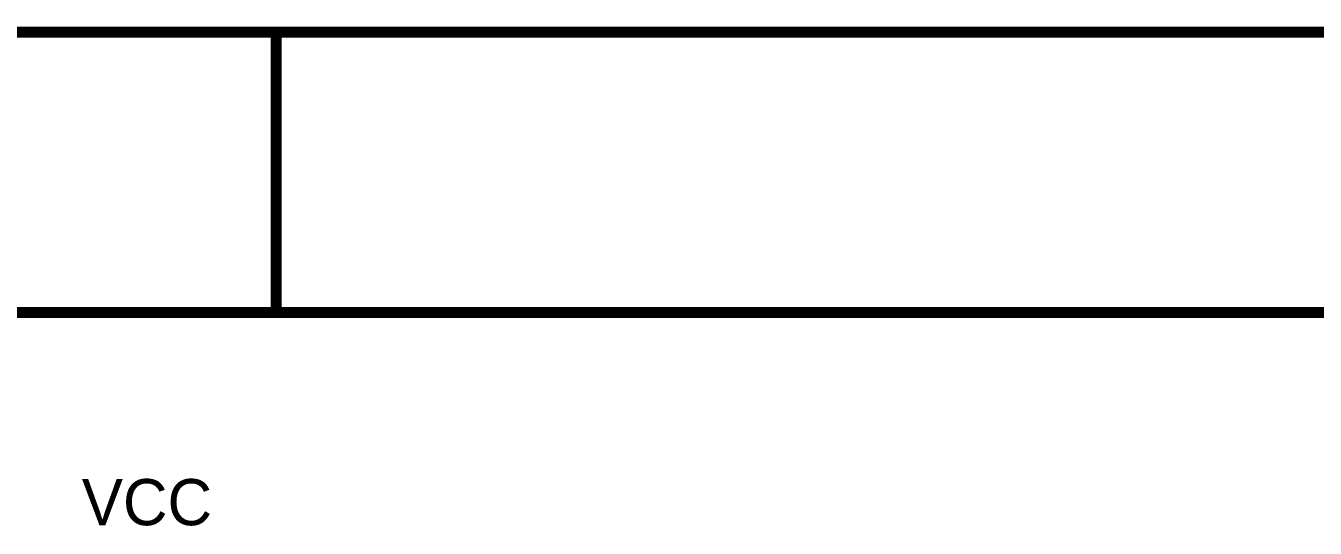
# Model space of a CAD drawing. Header units: millimetres. Extents: x 0 to 800, y 0 to 567.
# Drawn here: x 393.24 to 428.3, y 552.9 to 566.55 of the extents above; entities that cross this region are included whole.
import ezdxf

# ---------------------------------------------------------------- set-up
doc = ezdxf.new("R2010")
doc.units = ezdxf.units.MM
doc.layers.add('Sheet', color=255, linetype='Continuous')

msp = doc.modelspace()

# ---------------------------------------------------------------- linework, layer by layer
at = {"layer": 'Sheet', "const_width": 0.3}
msp.add_lwpolyline([(400.05, 566.398), (400.05, 558.782)], dxfattribs=at)
at = {"layer": 'Sheet'}
for points, const_width in [([(0, 566.375), (800.1, 566.375), (800.1, 0), (0, 0), (0, 566.375)], 0.3), ([(0, 566.375), (0, 0), (800.1, 0), (800.1, 566.375), (0, 566.375), (0, 566.375)], 0.0991), ([(7.661, 558.76), (792.484, 558.76), (792.484, 7.616), (7.661, 7.616), (7.661, 558.76)], 0.3), ([(7.661, 558.76), (7.661, 7.616), (792.484, 7.616), (792.484, 558.76), (7.661, 558.76), (7.661, 558.76)], 0.0991)]:
    msp.add_lwpolyline(points, close=True, dxfattribs=dict(at, const_width=const_width))

# ---------------------------------------------------------------- texts
msp.add_text('VCC', height=1.2543, dxfattribs=at).set_placement((394.764, 552.981))

doc.saveas('drawing.dxf')
